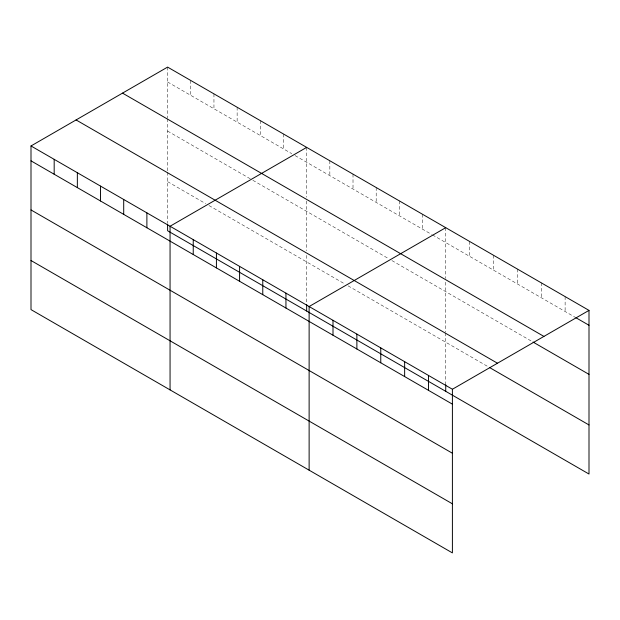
<?xml version="1.0" encoding="UTF-8"?>
<svg xmlns="http://www.w3.org/2000/svg" width="620" height="620" viewBox="0 0 620 620"><rect width="100%" height="100%" fill="white"/><g stroke="black" fill="none" stroke-linecap="round" stroke-linejoin="round"><path stroke-width="0.46" stroke-dasharray="3.1 2.33" d="M167.601 67.1L167.601 117.862M167.601 81.987L291.764 153.667M295.074 155.581L431.652 234.438M432.481 234.91L575.004 317.2M167.601 131.076L252.03 179.823M252.859 180.296L388.608 258.672M391.918 260.586L532.185 341.566M167.601 181.652L205.677 203.639M208.987 205.546L344.736 283.921M348.053 285.836L488.545 366.947M565.122 296.6L565.122 311.496M541.245 282.821L541.245 297.709M517.359 269.034L517.359 283.921M493.481 255.246L493.481 270.134M469.604 241.459L469.604 256.347M445.726 227.672L445.726 278.434M445.726 282.209L445.726 331.925M445.726 332.863L445.726 384.71M422.546 214.287L422.546 229.175M399.373 200.911L399.373 215.799M376.193 187.527L376.193 202.415M353.012 174.142L353.012 189.038M329.84 160.766L329.84 175.654M306.66 147.382L306.66 197.199M306.66 200.981L306.66 250.705M306.66 255.386L306.66 303.482M283.487 134.005L283.487 148.893M260.307 120.621L260.307 135.509M237.135 107.237L237.135 122.132M213.954 93.86L213.954 108.748M190.774 80.476L190.774 95.364M167.601 118.8L167.601 171.352M167.601 172.29L167.601 223.192"/><path stroke-width="0.93" d="M31 145.964L452.399 389.252L452.399 552.9L31 309.613L31 145.964L167.601 67.1L589 310.387L589 474.036L167.601 230.749L167.601 224.138M306.66 147.382L170.058 226.246L170.058 389.895M445.726 227.672L309.124 306.536L309.124 470.185M452.399 389.252L589 310.387M575.825 317.673L589 325.275M122.52 93.124L543.918 336.412M533.006 342.038L589 374.372M76.082 119.939L497.48 363.227M489.366 367.428L589 424.948M31 160.851L452.399 404.147M31 209.94L452.399 453.236M31 260.516L452.399 503.812M445.726 384.71L445.726 391.321M428.521 375.472L428.521 390.36M404.643 361.685L404.643 376.572M380.765 347.897L380.765 362.785M356.88 334.11L356.88 348.998M333.002 320.323L333.002 335.211M306.66 304.42L306.66 311.031M285.944 293.151L285.944 308.039M262.772 279.775L262.772 294.663M239.591 266.391L239.591 281.279M216.419 253.014L216.419 267.902M193.239 239.63L193.239 254.518M146.886 212.869L146.886 227.757M123.706 199.485L123.706 214.373M100.533 186.108L100.533 200.996M77.353 172.724L77.353 187.612M54.18 159.34L54.18 174.236"/></g></svg>
